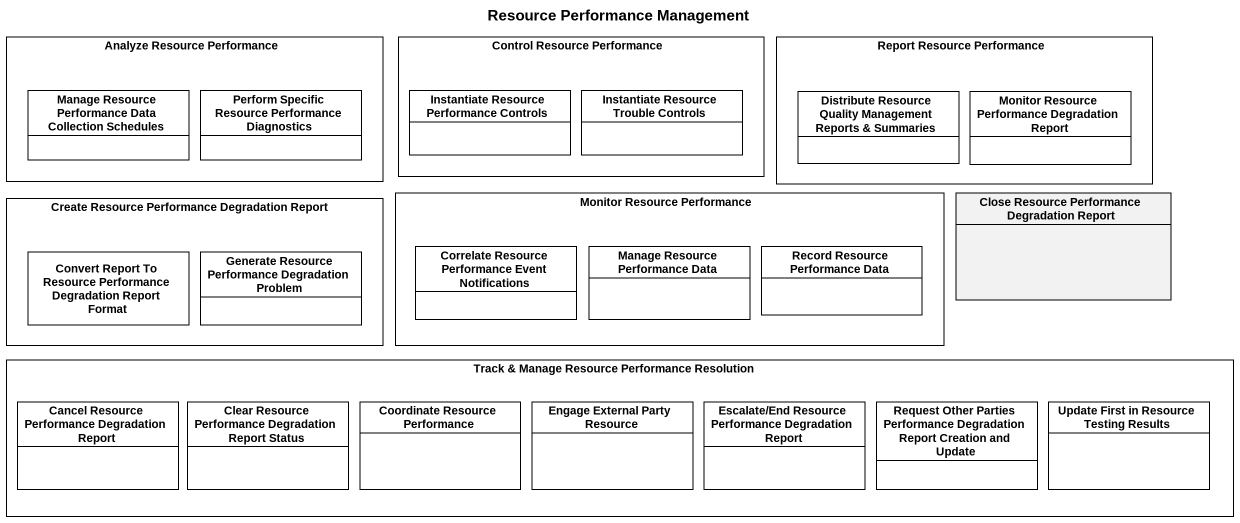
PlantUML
@startuml
title Resource Performance Management
hide circle
hide empty members
rectangle "Analyze Resource Performance" as Analyze_Resource_Performance {
  class "Manage Resource Performance Data Collection Schedules" as Manage_Resource_Performance #FFFFFF
  class "Perform Specific Resource Performance Diagnostics" as Perform_Specific_Resource #FFFFFF
}
rectangle "Control Resource Performance" as Control_Resource_Performance {
  class "Instantiate Resource Performance Controls" as Instantiate_Resource #FFFFFF
  class "Instantiate Resource Trouble Controls" as Instantiate_Resource_2 #FFFFFF
}
rectangle "Report Resource Performance" as Report_Resource_Performance {
  class "Distribute Resource Quality Management Reports & Summaries" as Distribute_Resource_Quality #FFFFFF
  class "Monitor Resource Performance Degradation Report" as Monitor_Resource #FFFFFF
}
rectangle "Monitor Resource Performance" as Monitor_Resource_Performance {
  class "Correlate Resource Performance Event Notifications" as Correlate_Resource #FFFFFF
  class "Manage Resource Performance Data" as Manage_Resource_Performance_2 #FFFFFF
  class "Record Resource Performance Data" as Record_Resource_Performance #FFFFFF
}
class "Close Resource Performance Degradation Report" as Close_Resource_Performance
rectangle "Create Resource Performance Degradation Report" as Create_Resource_Performance {
  class "Convert Report To Resource Performance Degradation Report Format" as Convert_Report_To_Resource #FFFFFF
  class "Generate Resource Performance Degradation Problem" as Generate_Resource #FFFFFF
}
rectangle "Track & Manage Resource Performance Resolution" as Track_Manage_Resource {
  class "Cancel Resource Performance Degradation Report" as Cancel_Resource_Performance #FFFFFF
  class "Clear Resource Performance Degradation Report Status" as Clear_Resource_Performance #FFFFFF
  class "Coordinate Resource Performance" as Coordinate_Resource #FFFFFF
  class "Engage External Party Resource" as Engage_External_Party #FFFFFF
  class "Escalate/End Resource Performance Degradation Report" as Escalate_End_Resource #FFFFFF
  class "Request Other Parties Performance Degradation Report Creation and Update" as Request_Other_Parties #FFFFFF
  class "Update First in Resource Testing Results" as Update_First_in_Resource #FFFFFF
}
@enduml
